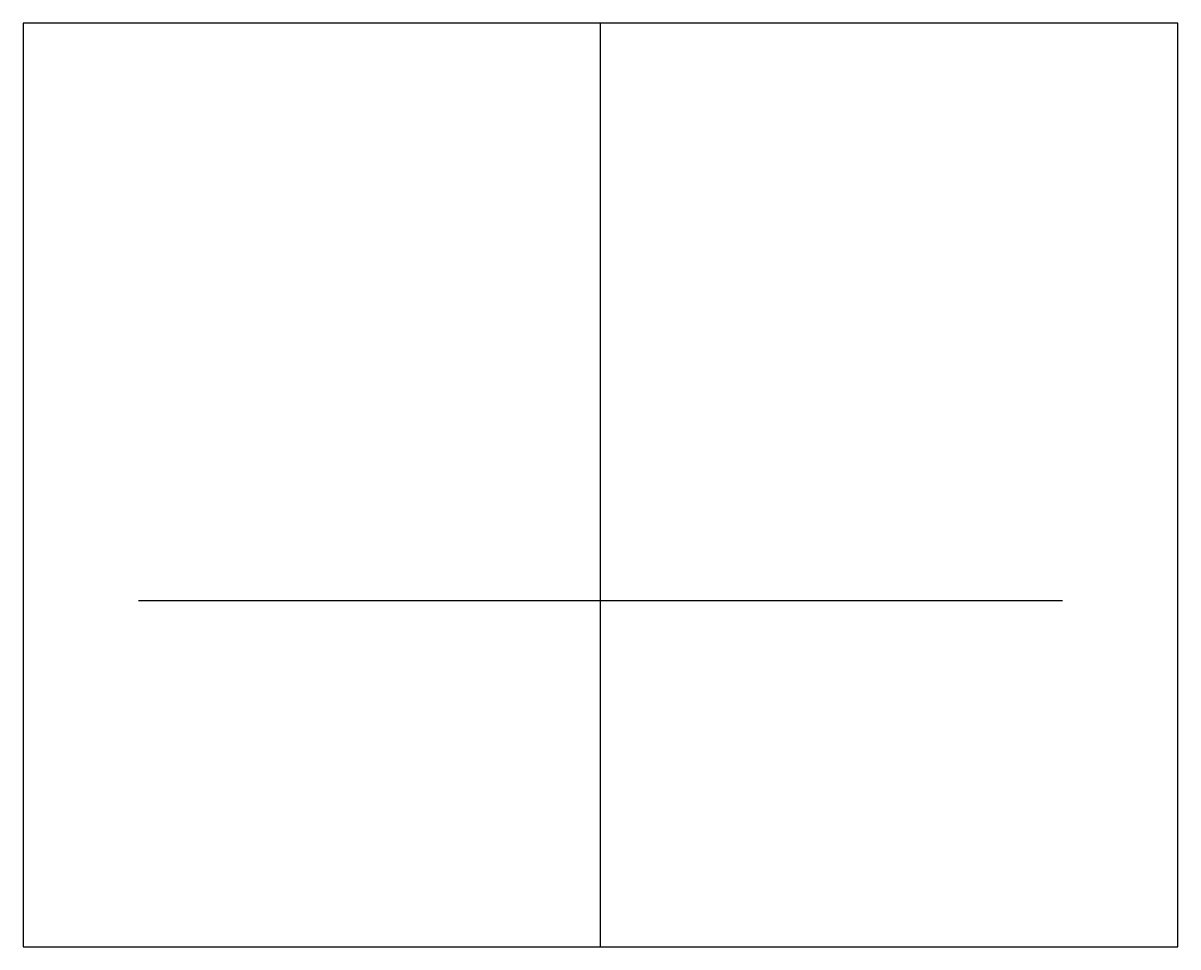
# Model space of a CAD drawing. Header units: millimetres. Extents: x -5000 to 5000, y -4000 to 4000.
import ezdxf

# ---------------------------------------------------------------- set-up
doc = ezdxf.new("R2010")
doc.units = ezdxf.units.MM

msp = doc.modelspace()

# ---------------------------------------------------------------- linework, layer by layer
at = {"layer": 'Murs'}
for p, q in [((5000, 4000), (-5000, 4000)), ((-5000, 4000), (-5000, -4000)), ((5000, -4000), (5000, 4000)), ((-5000, -4000), (5000, -4000))]:
    msp.add_line(p, q, dxfattribs=at)
at = {"layer": 'Scene'}
for p, q in [((0, -4000), (0, 4000)), ((-4000, -1000), (4000, -1000))]:
    msp.add_line(p, q, dxfattribs=at)

doc.saveas('drawing.dxf')
